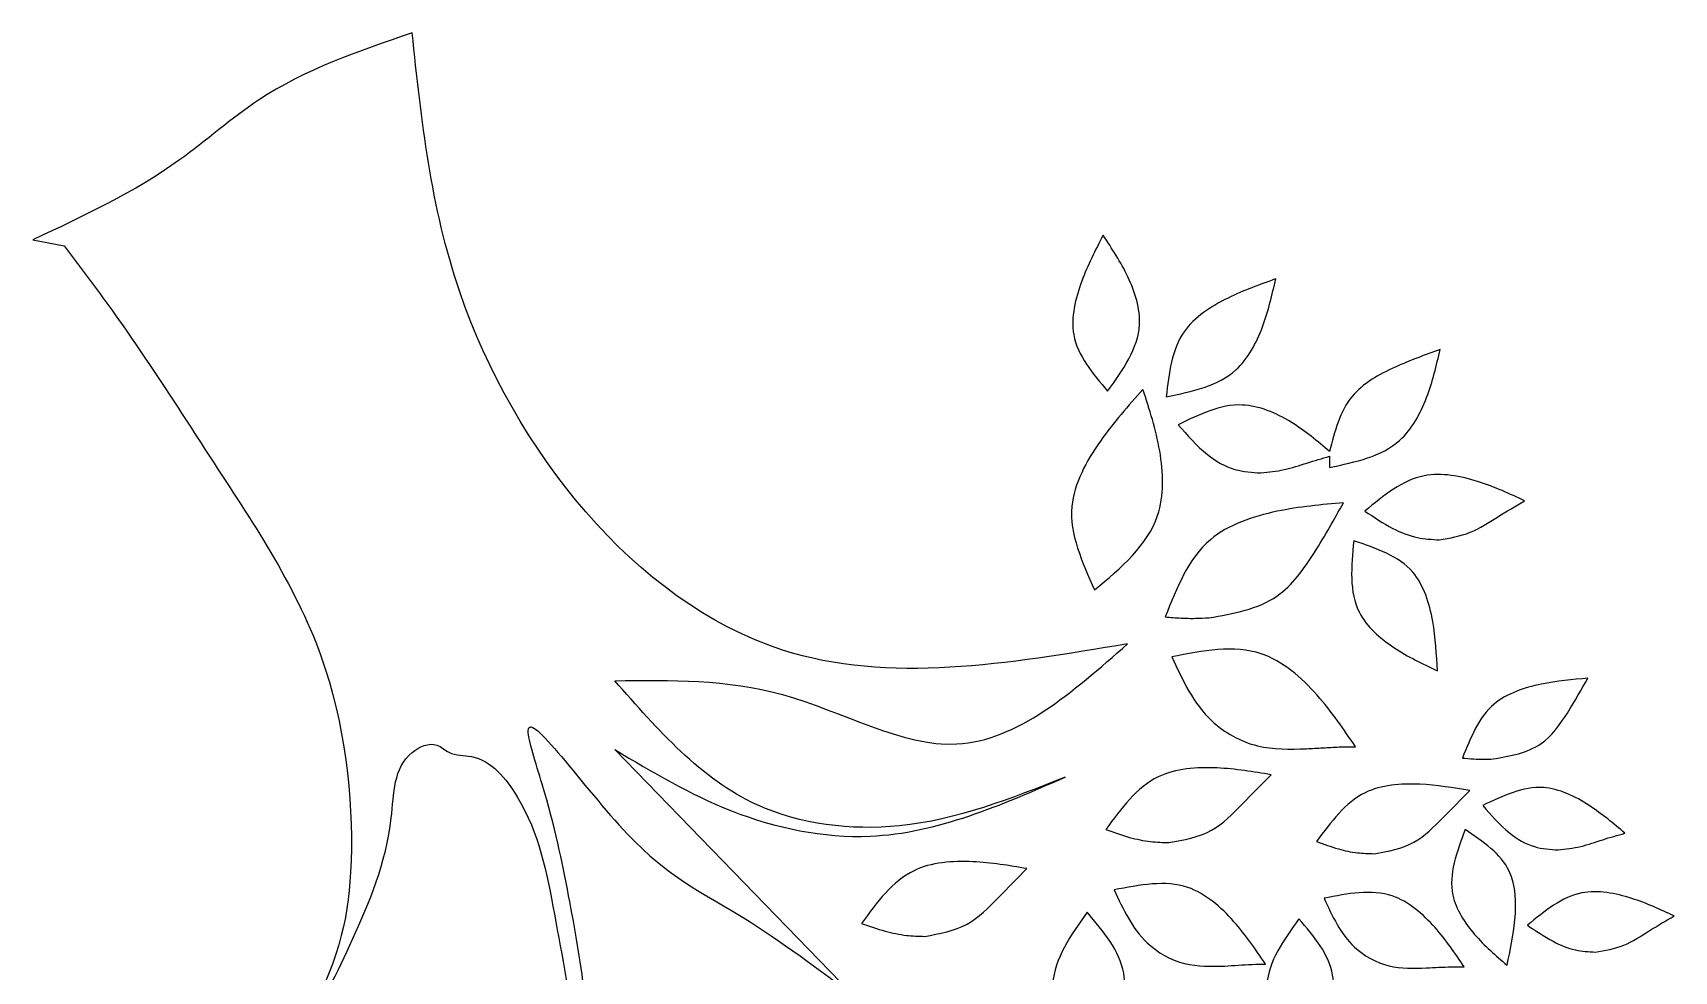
# Model space of a CAD drawing. Extents: x 1 to 437, y 7 to 187.
# Drawn here: x 54.83 to 70.42, y 23.1 to 32.01 of the extents above; entities that cross this region are included whole.
import ezdxf

# ---------------------------------------------------------------- set-up
doc = ezdxf.new("R2010")
doc.units = 0
doc.layers.add('Base', color=7, linetype='CONTINUOUS')

msp = doc.modelspace()

# ---------------------------------------------------------------- linework, layer by layer
at = {"layer": 'Base', "color": 7}
for p, q in [((58.434915, 32.010236), (58.434915, 32.010236)), ((54.832402, 30.045661), (55.13096, 29.987382)), ((62.605372, 22.885909), (60.35944, 25.202813))]:
    msp.add_line(p, q, dxfattribs=at)
at = {"layer": 'Base', "color": 3}
for p, q in [((65.03955, 28.6063), (65.03955, 28.6063)), ((65.595175, 28.553383), (65.595175, 28.553383)), ((66.494759, 27.830189), (66.494759, 27.830189)), ((68.188092, 27.195189), (68.188092, 27.195189)), ((64.916078, 26.718939), (64.916078, 26.718939)), ((66.000867, 26.454384), (66.000867, 26.454355)), ((68.170453, 25.951661), (68.170453, 25.951661)), ((66.926912, 25.210828), (66.926912, 25.210828)), ((68.699617, 25.113828), (68.699617, 25.1138)), ((65.621634, 24.32005), (65.621634, 24.32005)), ((67.570731, 24.214216), (67.570731, 24.214216)), ((69.316981, 24.249494), (69.316981, 24.249494)), ((63.30212, 23.4293), (63.30212, 23.4293)), ((69.669759, 23.279355), (69.669759, 23.279355)), ((66.1508, 23.147078), (66.1508, 23.147078)), ((68.064617, 23.129411), (68.064617, 23.129439)), ((68.831912, 23.155883), (68.831912, 23.155883))]:
    msp.add_line(p, q, dxfattribs=at)
at = {"layer": 'Base', "color": 7}
for points, knots in [([(58.434915, 32.010236), (57.925482, 31.836177), (57.114879, 31.559217), (56.082954, 30.627047), (55.314497, 30.269789), (54.832402, 30.045661)], [0, 0, 0, 0, 1.592801, 2.534444, 4.119712, 4.119712, 4.119712, 4.119712]), ([(65.228986, 26.207439), (64.093653, 26.015907), (61.371345, 25.556651), (58.767698, 28.857045), (58.521776, 31.187214), (58.434915, 32.010236)], [0, 0, 0, 0, 3.27655, 7.856524, 10.357555, 10.357555, 10.357555, 10.357555]), ([(55.13096, 29.987382), (55.282864, 29.785844), (55.797236, 29.103405), (56.643843, 27.768782), (57.743853, 26.133264), (57.935286, 24.031071), (57.691302, 23.012218), (56.864763, 21.612513), (57.526578, 22.679167), (57.861375, 23.361581), (58.276765, 24.33592), (58.252496, 25.120053), (58.645715, 25.293858), (58.801357, 25.142473), (59.133799, 25.164001), (59.611108, 24.584589), (59.7805, 23.664468), (59.970531, 22.642061), (60.029306, 22.183708), (60.234162, 21.873848), (60.135459, 22.146031), (60.115459, 22.391716), (60.066672, 23.034237), (59.909485, 23.884555), (59.764494, 24.60722), (59.342351, 25.883741), (60.547928, 24.132868), (61.501134, 23.704125), (62.232632, 23.162102), (62.605372, 22.885909)], [0, 0, 0, 0, 0.756963, 2.563193, 4.736699, 6.674581, 8.26345, 8.967913, 9.505742, 10.687149, 11.889572, 12.540526, 12.787471, 12.920628, 13.137333, 13.716616, 14.884526, 16.062128, 16.556593, 16.664423, 16.775269, 17.100745, 17.634833, 18.577974, 19.668315, 20.191275, 21.551418, 22.83173, 24.161942, 24.161942, 24.161942, 24.161942]), ([(60.360286, 25.856834), (60.891862, 25.864115), (61.996982, 25.879252), (63.699131, 24.862234), (64.704339, 25.746115), (65.228986, 26.207439)], [0, 0, 0, 0, 1.595881, 3.31776, 5.197609, 5.197609, 5.197609, 5.197609]), ([(64.635081, 24.941926), (64.12272, 24.737724), (63.185114, 24.36404), (61.484054, 24.567894), (60.767487, 25.389783), (60.360286, 25.856834)], [0, 0, 0, 0, 1.641785, 3.004423, 4.797982, 4.797982, 4.797982, 4.797982]), ([(60.35944, 25.202813), (60.717446, 24.988729), (61.458551, 24.545558), (63.001854, 24.224329), (64.028315, 24.67533), (64.635081, 24.941926)], [0, 0, 0, 0, 1.25071, 2.589077, 4.523992, 4.523992, 4.523992, 4.523992])]:
    msp.add_open_spline(points, degree=3, knots=knots, dxfattribs=at)
at = {"layer": 'Base', "color": 3}
for points, knots in [([(64.995453, 30.087966), (64.923158, 29.94684), (64.773917, 29.655508), (64.635318, 29.085367), (64.896065, 28.776348), (65.03955, 28.6063)], [0, 0, 0, 0, 0.481392, 0.993756, 1.620696, 1.620696, 1.620696, 1.620696]), ([(65.03955, 28.6063), (65.184406, 28.809711), (65.425749, 29.148611), (65.250658, 29.705898), (65.080197, 29.961097), (64.995453, 30.087966)], [0, 0, 0, 0, 0.700658, 1.167359, 1.628756, 1.628756, 1.628756, 1.628756]), ([(65.595175, 28.553383), (65.841291, 28.604496), (66.254085, 28.690225), (66.531213, 29.214017), (66.601202, 29.52128), (66.635867, 29.673467)], [0, 0, 0, 0, 0.710005, 1.190847, 1.662728, 1.662728, 1.662728, 1.662728]), ([(66.635867, 29.673467), (66.484347, 29.61923), (66.169592, 29.506564), (65.669176, 29.186219), (65.621422, 28.77784), (65.595175, 28.553383)], [0, 0, 0, 0, 0.487881, 1.013482, 1.65492, 1.65492, 1.65492, 1.65492]), ([(67.147398, 27.883105), (67.393853, 27.9344), (67.807493, 28.02049), (68.090198, 28.542816), (68.161604, 28.850868), (68.196912, 29.003189)], [0, 0, 0, 0, 0.712135, 1.195218, 1.667726, 1.667726, 1.667726, 1.667726]), ([(68.196912, 29.003189), (68.054835, 28.951786), (67.759107, 28.844794), (67.287345, 28.583299), (67.196073, 28.224433), (67.147398, 28.03305)], [0, 0, 0, 0, 0.457981, 0.953269, 1.51924, 1.51924, 1.51924, 1.51924]), ([(65.374689, 28.623939), (65.235344, 28.46756), (64.947609, 28.144655), (64.577123, 27.468146), (64.796023, 26.984301), (64.916078, 26.718939)], [0, 0, 0, 0, 0.6358, 1.312863, 2.135201, 2.135201, 2.135201, 2.135201]), ([(64.916078, 26.718939), (65.16789, 26.930755), (65.586872, 27.283188), (65.561684, 28.050078), (65.436691, 28.433663), (65.374689, 28.623939)], [0, 0, 0, 0, 0.925737, 1.540304, 2.145223, 2.145223, 2.145223, 2.145223]), ([(67.147398, 28.03305), (67.031392, 28.13112), (66.790482, 28.334782), (66.267072, 28.558874), (65.910367, 28.385993), (65.709828, 28.2888)], [0, 0, 0, 0, 0.458933, 0.953067, 1.587604, 1.587604, 1.587604, 1.587604]), ([(65.709828, 28.2888), (65.796331, 28.188137), (65.947391, 28.012347), (66.228122, 27.84782), (66.411256, 27.83571), (66.494759, 27.830189)], [0, 0, 0, 0, 0.397291, 0.693796, 0.9423, 0.9423, 0.9423, 0.9423]), ([(66.494759, 27.830189), (66.56888, 27.838219), (66.717781, 27.854352), (66.931302, 27.926295), (67.075336, 27.968049), (67.147398, 27.988939)], [0, 0, 0, 0, 0.222976, 0.44793, 0.673168, 0.673168, 0.673168, 0.673168]), ([(67.147398, 27.988939), (67.14698, 27.977503), (67.146132, 27.95426), (67.146405, 27.918965), (67.147065, 27.895131), (67.147398, 27.883105)], [0, 0, 0, 0, 0.034327, 0.069768, 0.105859, 0.105859, 0.105859, 0.105859]), ([(68.999481, 27.565605), (68.857255, 27.631317), (68.559906, 27.768699), (67.979301, 27.87954), (67.660659, 27.615953), (67.482537, 27.468606)], [0, 0, 0, 0, 0.474473, 0.991973, 1.647959, 1.647959, 1.647959, 1.647959]), ([(67.279689, 27.547966), (67.070853, 27.529009), (66.635598, 27.489497), (65.895917, 27.244575), (65.696494, 26.741198), (65.586356, 26.463189)], [0, 0, 0, 0, 0.63536, 1.324216, 2.173972, 2.173972, 2.173972, 2.173972]), ([(66.000867, 26.454355), (66.233962, 26.494856), (66.654914, 26.567997), (67.015159, 27.075637), (67.191548, 27.390585), (67.279689, 27.547966)], [0, 0, 0, 0, 0.678862, 1.225971, 1.772431, 1.772431, 1.772431, 1.772431]), ([(67.482537, 27.468606), (67.568986, 27.40995), (67.724292, 27.304574), (67.966379, 27.20694), (68.118989, 27.198851), (68.188092, 27.195189)], [0, 0, 0, 0, 0.313343, 0.562923, 0.769457, 0.769457, 0.769457, 0.769457]), ([(68.188092, 27.195189), (68.288535, 27.212279), (68.488083, 27.246232), (68.741616, 27.415196), (68.913344, 27.515363), (68.999481, 27.565605)], [0, 0, 0, 0, 0.302112, 0.600201, 0.900194, 0.900194, 0.900194, 0.900194]), ([(67.376703, 27.186383), (67.353487, 26.942629), (67.314473, 26.533017), (67.75238, 26.149211), (68.031022, 26.017546), (68.170453, 25.951661)], [0, 0, 0, 0, 0.685078, 1.151227, 1.618111, 1.618111, 1.618111, 1.618111]), ([(68.170453, 25.951661), (68.162751, 26.106715), (68.1468, 26.427821), (67.97413, 26.985), (67.590459, 27.114329), (67.376703, 27.186383)], [0, 0, 0, 0, 0.47104, 0.97549, 1.610101, 1.610101, 1.610101, 1.610101]), ([(65.586356, 26.463189), (65.636204, 26.458766), (65.731705, 26.450291), (65.870186, 26.448168), (65.958414, 26.452402), (66.000867, 26.45444)], [0, 0, 0, 0, 0.150094, 0.287559, 0.415051, 0.415051, 0.415051, 0.415051]), ([(67.394342, 25.228467), (67.281326, 25.395454), (67.045798, 25.743461), (66.468501, 26.245789), (65.943319, 26.142181), (65.648092, 26.083939)], [0, 0, 0, 0, 0.61086, 1.273053, 2.123209, 2.123209, 2.123209, 2.123209]), ([(65.648092, 26.083939), (65.75142, 25.861673), (65.925959, 25.486228), (66.447262, 25.197949), (66.77041, 25.206625), (66.926912, 25.210828)], [0, 0, 0, 0, 0.71768, 1.212289, 1.67679, 1.67679, 1.67679, 1.67679]), ([(69.599203, 25.881106), (69.452591, 25.867857), (69.146809, 25.840225), (68.626847, 25.670367), (68.486161, 25.317322), (68.408578, 25.122633)], [0, 0, 0, 0, 0.446113, 0.930433, 1.525874, 1.525874, 1.525874, 1.525874]), ([(68.699617, 25.1138), (68.863103, 25.142362), (69.15867, 25.194001), (69.41283, 25.549584), (69.537156, 25.770735), (69.599203, 25.881106)], [0, 0, 0, 0, 0.476485, 0.861442, 1.244971, 1.244971, 1.244971, 1.244971]), ([(66.926912, 25.210828), (66.97909, 25.213726), (67.083212, 25.21951), (67.238924, 25.229536), (67.342656, 25.228728), (67.394342, 25.228326)], [0, 0, 0, 0, 0.156789, 0.312876, 0.467887, 0.467887, 0.467887, 0.467887]), ([(68.408578, 25.122633), (68.443549, 25.119346), (68.510604, 25.113041), (68.607821, 25.109969), (68.669819, 25.112613), (68.699617, 25.113884)], [0, 0, 0, 0, 0.105364, 0.202029, 0.291483, 0.291483, 0.291483, 0.291483]), ([(66.591773, 24.963883), (66.423165, 24.992136), (66.070675, 25.051201), (65.431914, 25.00488), (65.168351, 24.64402), (65.021912, 24.443522)], [0, 0, 0, 0, 0.517704, 1.082308, 1.78822, 1.78822, 1.78822, 1.78822]), ([(65.621634, 24.32005), (65.762913, 24.345264), (66.034536, 24.393741), (66.321072, 24.689556), (66.501383, 24.872283), (66.591773, 24.963883)], [0, 0, 0, 0, 0.419167, 0.805888, 1.194622, 1.194622, 1.194622, 1.194622]), ([(68.479134, 24.813939), (68.322781, 24.840041), (67.995961, 24.894603), (67.403764, 24.849964), (67.159649, 24.515075), (67.023925, 24.328883)], [0, 0, 0, 0, 0.479966, 1.003263, 1.658508, 1.658508, 1.658508, 1.658508]), ([(67.570731, 24.214216), (67.702459, 24.237877), (67.956274, 24.283466), (68.225552, 24.558147), (68.394597, 24.728666), (68.479134, 24.813939)], [0, 0, 0, 0, 0.39118, 0.753728, 1.116393, 1.116393, 1.116393, 1.116393]), ([(69.951981, 24.408244), (69.843789, 24.500064), (69.617945, 24.691732), (69.133708, 24.925988), (68.793646, 24.763891), (68.602606, 24.672828)], [0, 0, 0, 0, 0.429787, 0.897157, 1.496311, 1.496311, 1.496311, 1.496311]), ([(68.602606, 24.672828), (68.681542, 24.580502), (68.819112, 24.419596), (69.073786, 24.266238), (69.24081, 24.254739), (69.316981, 24.249494)], [0, 0, 0, 0, 0.363841, 0.634106, 0.860692, 0.860692, 0.860692, 0.860692]), ([(65.021912, 24.443522), (65.096541, 24.417136), (65.235222, 24.368103), (65.437106, 24.324837), (65.563373, 24.321561), (65.621634, 24.32005)], [0, 0, 0, 0, 0.237423, 0.441194, 0.615759, 0.615759, 0.615759, 0.615759]), ([(67.023925, 24.328883), (67.09235, 24.304448), (67.218694, 24.259328), (67.402671, 24.218526), (67.517494, 24.215582), (67.570731, 24.214216)], [0, 0, 0, 0, 0.217954, 0.402449, 0.56193, 0.56193, 0.56193, 0.56193]), ([(68.435037, 24.443522), (68.354913, 24.231458), (68.221045, 23.877147), (68.512352, 23.430046), (68.725528, 23.247154), (68.831912, 23.155883)], [0, 0, 0, 0, 0.634715, 1.060468, 1.484592, 1.484592, 1.484592, 1.484592]), ([(68.831912, 23.155883), (68.862642, 23.296234), (68.92611, 23.586096), (68.911362, 24.12139), (68.604791, 24.32872), (68.435037, 24.443522)], [0, 0, 0, 0, 0.436151, 0.900772, 1.477243, 1.477243, 1.477243, 1.477243]), ([(69.316981, 24.249494), (69.389228, 24.257913), (69.534315, 24.274819), (69.740665, 24.350195), (69.881538, 24.388893), (69.951981, 24.408244)], [0, 0, 0, 0, 0.217426, 0.436635, 0.65588, 0.65588, 0.65588, 0.65588]), ([(64.272259, 24.073105), (64.103651, 24.101364), (63.751162, 24.160441), (63.112405, 24.114115), (62.848838, 23.753264), (62.702398, 23.552772)], [0, 0, 0, 0, 0.517706, 1.082309, 1.788212, 1.788212, 1.788212, 1.788212]), ([(63.30212, 23.4293), (63.443399, 23.454514), (63.71502, 23.50299), (64.001555, 23.798797), (64.181869, 23.981512), (64.272259, 24.073105)], [0, 0, 0, 0, 0.419166, 0.805883, 1.194603, 1.194603, 1.194603, 1.194603]), ([(66.538856, 23.164717), (66.445785, 23.302229), (66.251769, 23.58889), (65.776806, 24.003052), (65.344292, 23.918037), (65.101287, 23.870272)], [0, 0, 0, 0, 0.50307, 1.048707, 1.748371, 1.748371, 1.748371, 1.748371]), ([(65.101287, 23.870272), (65.186169, 23.687279), (65.329482, 23.378321), (65.756336, 23.13751), (66.022165, 23.143958), (66.1508, 23.147078)], [0, 0, 0, 0, 0.591181, 0.99813, 1.379692, 1.379692, 1.379692, 1.379692]), ([(68.426217, 23.138244), (68.340068, 23.265699), (68.16061, 23.531201), (67.720419, 23.914684), (67.319793, 23.835446), (67.094481, 23.790883)], [0, 0, 0, 0, 0.466066, 0.970871, 1.619636, 1.619636, 1.619636, 1.619636]), ([(70.419412, 23.6233), (70.288778, 23.683595), (70.01551, 23.809725), (69.482373, 23.911892), (69.189513, 23.670136), (69.025939, 23.535105)], [0, 0, 0, 0, 0.435738, 0.911511, 1.513461, 1.513461, 1.513461, 1.513461]), ([(67.094481, 23.790883), (67.172723, 23.621492), (67.304523, 23.336148), (67.700831, 23.118125), (67.945691, 23.125721), (68.064617, 23.129411)], [0, 0, 0, 0, 0.546023, 0.919791, 1.27276, 1.27276, 1.27276, 1.27276]), ([(62.702398, 23.552772), (62.777027, 23.52638), (62.915705, 23.477337), (63.117593, 23.434081), (63.24386, 23.430809), (63.30212, 23.4293)], [0, 0, 0, 0, 0.237427, 0.441196, 0.615761, 0.615761, 0.615761, 0.615761]), ([(64.845523, 23.658606), (64.689323, 23.439563), (64.429211, 23.0748), (64.615268, 22.473944), (64.79852, 22.198967), (64.889617, 22.062272)], [0, 0, 0, 0, 0.75524, 1.257674, 1.754345, 1.754345, 1.754345, 1.754345]), ([(64.889617, 22.062272), (64.967714, 22.214318), (65.128911, 22.528149), (65.28065, 23.14209), (64.999923, 23.475326), (64.845523, 23.658606)], [0, 0, 0, 0, 0.519022, 1.07129, 1.746282, 1.746282, 1.746282, 1.746282]), ([(66.856356, 23.596855), (66.710937, 23.394492), (66.46957, 23.058608), (66.638404, 22.503192), (66.807426, 22.250109), (66.891634, 22.124022)], [0, 0, 0, 0, 0.699569, 1.161149, 1.619424, 1.619424, 1.619424, 1.619424]), ([(66.891634, 22.124022), (66.964468, 22.264358), (67.114464, 22.553368), (67.259381, 23.119787), (66.999492, 23.427423), (66.856356, 23.596855)], [0, 0, 0, 0, 0.480285, 0.989104, 1.612893, 1.612893, 1.612893, 1.612893]), ([(69.669759, 23.279355), (69.762364, 23.295376), (69.946926, 23.327306), (70.180998, 23.484069), (70.339923, 23.576879), (70.419412, 23.6233)], [0, 0, 0, 0, 0.278692, 0.555429, 0.832343, 0.832343, 0.832343, 0.832343]), ([(69.025939, 23.535105), (69.105004, 23.481113), (69.246895, 23.384219), (69.467058, 23.291276), (69.606609, 23.283069), (69.669759, 23.279355)], [0, 0, 0, 0, 0.287319, 0.515624, 0.704333, 0.704333, 0.704333, 0.704333]), ([(66.1508, 23.147078), (66.194035, 23.149639), (66.280583, 23.154766), (66.409778, 23.164984), (66.496023, 23.164711), (66.538856, 23.164576)], [0, 0, 0, 0, 0.129942, 0.260122, 0.388565, 0.388565, 0.388565, 0.388565]), ([(68.064617, 23.129439), (68.10486, 23.131384), (68.185499, 23.135283), (68.306042, 23.140016), (68.386354, 23.138794), (68.426217, 23.138188)], [0, 0, 0, 0, 0.120875, 0.242215, 0.361795, 0.361795, 0.361795, 0.361795])]:
    msp.add_open_spline(points, degree=3, knots=knots, dxfattribs=at)

doc.saveas('drawing.dxf')
